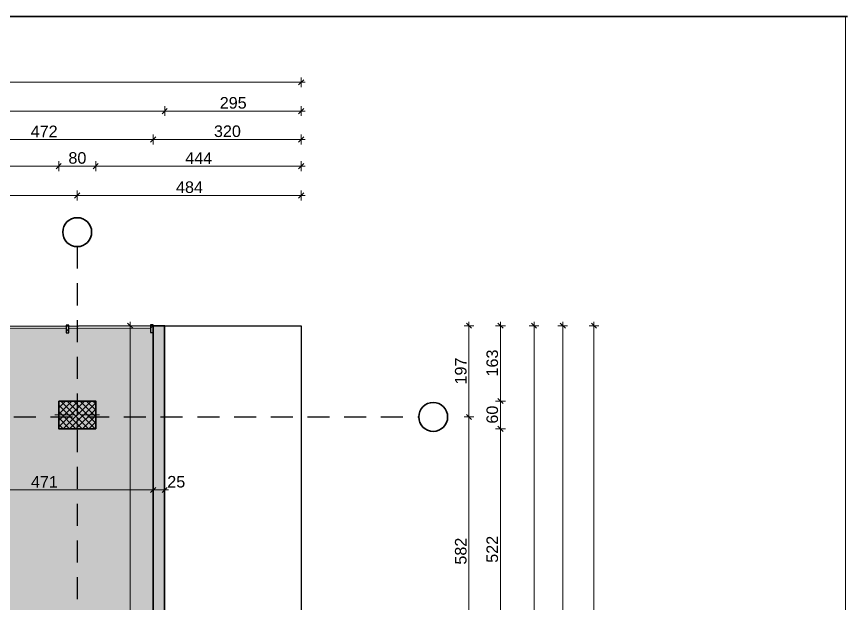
# Model space of a CAD drawing. Header units: millimetres. Extents: x -117066 to -55301, y -75598 to 14871.
# Drawn here: x -76155 to -58196, y 502 to 13183 of the extents above; entities that cross this region are included whole.
import ezdxf

# ---------------------------------------------------------------- set-up
doc = ezdxf.new("R2010")
doc.units = ezdxf.units.MM
doc.header["$MEASUREMENT"] = 0
doc.linetypes.add('Long Dashed', pattern=[793.749976, 476.249993, -317.499983])
for name, color, linetype, lineweight in [('2D Drafting - General_Pen_No__42', 8, 'Continuous', 25), ('A - Alumil_Pen_No__42', 8, 'Continuous', 25), ('A - Dimensionimi_Pen_No__1', 7, 'Continuous', 13), ('A - Muret_Pen_No__7', 7, 'Continuous', 35), ('A - Pllaka Perdhes_Pen_No__42', 8, 'Continuous', 25), ('A - Shtyllat_Pen_No__1', 7, 'Continuous', 13), ('A - Shtyllat_Pen_No__7', 7, 'Continuous', 35), ('ARCHICAD Doors_Pen_No__42', 8, 'Continuous', 25), ('Drawing & Figure_Pen_No__1', 7, 'Continuous', 13), ('Drawing & Figure_Pen_No__7', 7, 'Continuous', 35)]:
    doc.layers.add(name, color=color, linetype=linetype, lineweight=lineweight)
for name, color, linetype in [('A - Alumil', 7, 'Continuous'), ('A - Dimensionimi', 7, 'Continuous'), ('A - Muret', 7, 'Continuous'), ('A - Pllaka Perdhes', 7, 'Continuous'), ('A - Shtyllat', 7, 'Continuous')]:
    doc.layers.add(name, color=color, linetype=linetype)
for name, color, linetype, lineweight, true_color in [('A - Alumil_Pen_No__102', 7, 'Continuous', 13, 0xcccccc), ('A - Fill Zone_Pen_No__105', 7, 'Continuous', 13, 0xcae6ff), ('A - Muret_Pen_No__102', 7, 'Continuous', 13, 0xcccccc), ('A - Muret_Pen_No__159', 7, 'Continuous', 0, 0x97c9ff), ('A - Muret_Pen_No__179', 7, 'Continuous', 13, 0xb7d9ff), ('Drawing & Figure_Pen_No__58', 7, 'Continuous', 25, 0xdf0000)]:
    doc.layers.add(name, color=color, linetype=linetype, lineweight=lineweight, true_color=true_color)
doc.styles.add('GENERATED_STYLE_1', font='arial.ttf')
doc.dimstyles.new('GENERATED_STYLE__1', dxfattribs={"dimtxt": 249.749994, "dimasz": 106.875, "dimexe": 0.18, "dimexo": 100000, "dimgap": 0.09, "dimtad": 1, "dimtih": 1, "dimtoh": 1, "dimdec": 0, "dimlfac": 0.1, "dimzin": 0, "dimdsep": 46, "dimtxsty": 'GENERATED_STYLE_1', "dimblk": 'ARROWHEAD_6', "dimblk1": 'ARROWHEAD_6', "dimblk2": 'ARROWHEAD_6', "dimcen": 0.09, "dimclrd": 7, "dimclre": 7, "dimclrt": 7, "dimadec": 0, "dimazin": 0, "dimtfac": 1, "dimtdec": 4, "dimtmove": 0, "dimatfit": 3, "dimfxl": 0, "dimtolj": 1, "dimtzin": 0, "dimarcsym": 0})
doc.dimstyles.new('GENERATED_STYLE__2', dxfattribs={"dimtxt": 249.749994, "dimasz": 106.875, "dimexe": 0.18, "dimexo": 100000, "dimgap": 0.09, "dimtad": 1, "dimdec": 0, "dimlfac": 0.1, "dimzin": 0, "dimdsep": 46, "dimtxsty": 'GENERATED_STYLE_1', "dimblk": 'ARROWHEAD_6', "dimblk1": 'ARROWHEAD_6', "dimblk2": 'ARROWHEAD_6', "dimcen": 0.09, "dimclrd": 7, "dimclre": 7, "dimclrt": 7, "dimadec": 0, "dimazin": 0, "dimtfac": 1, "dimtdec": 4, "dimtmove": 0, "dimatfit": 3, "dimfxl": 0, "dimtolj": 1, "dimtzin": 0, "dimarcsym": 0})
doc.dimstyles.new('GENERATED_STYLE__3', dxfattribs={"dimtxt": 249.749994, "dimasz": 106.875, "dimexe": 0.18, "dimexo": 100000, "dimgap": 0.09, "dimtad": 1, "dimtih": 1, "dimtoh": 1, "dimdec": 0, "dimlfac": 0.1, "dimzin": 0, "dimdsep": 46, "dimtxsty": 'GENERATED_STYLE_1', "dimblk": 'ARROWHEAD_6', "dimblk1": 'ARROWHEAD_6', "dimblk2": 'ARROWHEAD_6', "dimcen": 0.09, "dimclrd": 7, "dimclre": 7, "dimclrt": 7, "dimadec": 0, "dimazin": 0, "dimtfac": 1, "dimtdec": 4, "dimtmove": 2, "dimatfit": 3, "dimfxl": 0, "dimtolj": 1, "dimtzin": 0, "dimarcsym": 0})
pattern_1 = [(45, (0, 0), (-119.32427, 119.32427), []), (45, (-39.77, 39.77), (-119.32427, 119.32427), [])]

# ---------------------------------------------------------------- blocks, each defined once
blk = doc.blocks.new('Slab_1', base_point=(-92053, -16118))
at = {"layer": 'A - Pllaka Perdhes_Pen_No__42', "color": 8, "linetype": 'Continuous', "lineweight": 25, "flags": 128}
blk.add_lwpolyline([(-92053, -16118), (-92055, -15635), (-72965, -15608), (-72954, 6503), (-95363, 6411), (-95364, 4851), (-105764, 4831), (-105729, -19476), (-97819, -19474)], close=True, dxfattribs=at)
blk = doc.blocks.new('Wall_30', base_point=(-72954, -12210))
at = {"layer": 'A - Muret_Pen_No__102', "linetype": 'Continuous', "lineweight": 0, "true_color": 0xcccccc}
blk.add_hatch(color=254, dxfattribs=at).paths.add_polyline_path([(-72954, -12210), (-72954, 6503), (-73204, 6503), (-73204, -11960)])
at = {"layer": 'A - Muret_Pen_No__7', "color": 7, "linetype": 'Continuous', "lineweight": 35, "flags": 128}
for points in [[(-72954, 6503), (-73204, 6503)], [(-73204, 6503), (-73204, -11960)], [(-72954, -12210), (-72954, 6503)]]:
    blk.add_lwpolyline(points, dxfattribs=at)
blk = doc.blocks.new('Door 22_2')
at = {"layer": 'ARCHICAD Doors_Pen_No__42', "color": 8, "linetype": 'Continuous', "lineweight": 25}
for p, q in [((432, 0), (432, 944)), ((432, 944), (472, 944)), ((472, 944), (472, 0)), ((-472, 0), (-500, 0)), ((-500, 0), (-500, -115)), ((-472, -40), (-472, 0)), ((472, 0), (432, 0)), ((500, 0), (472, 0)), ((472, 0), (472, -40)), ((500, -115), (500, 0)), ((-487, -46), (-537, -46)), ((-537, -46), (-537, -65)), ((-537, -65), (-487, -65)), ((-500, -65), (-537, -65)), ((-500, -65), (-537, -65)), ((-487, -115), (-537, -115)), ((-537, -115), (-537, -134)), ((-500, -115), (-537, -115)), ((-500, -115), (-537, -115)), ((-537, -134), (-487, -134)), ((-500, -115), (-500, -65)), ((-500, -115), (-500, -65)), ((-500, -115), (-460, -115)), ((-487, -65), (-487, -46)), ((-487, -134), (-487, -115)), ((-460, -40), (-472, -40)), ((-460, -115), (-460, -40)), ((472, -40), (460, -40)), ((460, -40), (460, -115)), ((460, -115), (500, -115)), ((537, -46), (487, -46)), ((487, -46), (487, -65)), ((487, -65), (537, -65)), ((537, -115), (487, -115)), ((487, -115), (487, -134)), ((487, -134), (537, -134)), ((500, -115), (500, -65)), ((500, -115), (500, -65)), ((500, -65), (537, -65)), ((500, -65), (537, -65)), ((500, -115), (537, -115)), ((500, -115), (537, -115)), ((537, -65), (537, -46)), ((537, -134), (537, -115))]:
    blk.add_line(p, q, dxfattribs=at)
blk.add_arc((472, 0), 944, 90, 180, dxfattribs=at)
blk = doc.blocks.new('Wall_35', base_point=(-77908, 6479))
at = {"layer": 'A - Muret_Pen_No__179', "linetype": 'Continuous', "lineweight": 0, "true_color": 0xc0dfff}
for points in [[(-77853, 6480), (-77852, 6430), (-77815, 6430), (-77816, 6480)], [(-76816, 6485), (-76815, 6435), (-76778, 6435), (-76779, 6485)], [(-76724, 6485), (-76723, 6435), (-75081, 6444), (-75082, 6494)], [(-75027, 6494), (-75026, 6444), (-73260, 6453), (-73260, 6503)], [(-73204, 6503), (-73205, 6503), (-73205, 6453), (-73204, 6453)]]:
    blk.add_hatch(color=254, dxfattribs=at).paths.add_polyline_path(points)
at = {"layer": 'A - Muret_Pen_No__159', "color": 151, "linetype": 'Continuous', "lineweight": 0, "true_color": 0x97c9ff}
for p, q in [((-77816, 6480), (-77853, 6480)), ((-77816, 6480), (-77815, 6430)), ((-76816, 6485), (-76779, 6485)), ((-76816, 6485), (-76815, 6435)), ((-77815, 6430), (-77852, 6430)), ((-76815, 6435), (-76778, 6435))]:
    blk.add_line(p, q, dxfattribs=at)
at = {"layer": 'A - Muret_Pen_No__159', "color": 151, "linetype": 'Continuous', "lineweight": 0, "true_color": 0x97c9ff, "flags": 128}
for points in [[(-77816, 6480), (-77853, 6480)], [(-76779, 6485), (-76816, 6485)], [(-75082, 6494), (-76724, 6485)], [(-73260, 6503), (-75027, 6494)], [(-73204, 6453), (-73204, 6503)], [(-77852, 6430), (-77815, 6430)], [(-76815, 6435), (-76778, 6435)], [(-76723, 6435), (-75081, 6444)], [(-75026, 6444), (-73260, 6453)], [(-73205, 6453), (-73204, 6453)]]:
    blk.add_lwpolyline(points, dxfattribs=at)
at = {"layer": 'ARCHICAD Doors_Pen_No__42', "color": 8, "linetype": 'Continuous', "lineweight": 25, "zscale": 1000, "rotation": 180.2903242309942}
blk.add_blockref('Door 22_2', (-77315, 6367), dxfattribs=at)
blk = doc.blocks.new('Column_40', base_point=(-74845, 4576))
at = {"layer": 'A - Shtyllat', "linetype": 'Continuous', "lineweight": 0, "true_color": 0x000000}
h = blk.add_hatch(dxfattribs=at)
h.set_pattern_fill('Concrete_Block', color=18, style=0, pattern_type=2)
h.set_pattern_definition([(45, (0, 0), (-68.94291, 68.94291), []), (135, (0, 0), (68.94291, 68.94291), [])])
h.paths.add_polyline_path([(-75245, 4875), (-75245, 4275), (-74445, 4276), (-74445, 4876)])
at = {"layer": 'A - Shtyllat_Pen_No__1', "color": 7, "linetype": 'Continuous', "lineweight": 13}
for p, q in [((-74845, 4656), (-74846, 4956)), ((-74925, 4576), (-75325, 4575)), ((-74845, 4496), (-74845, 4196)), ((-74765, 4576), (-74365, 4576))]:
    blk.add_line(p, q, dxfattribs=at)
blk.add_point((-74845, 4576), dxfattribs=at)
at = {"layer": 'A - Shtyllat_Pen_No__7', "color": 7, "linetype": 'Continuous', "lineweight": 35, "flags": 128}
blk.add_lwpolyline([(-75245, 4875), (-75245, 4275), (-74445, 4276), (-74445, 4876)], close=True, dxfattribs=at)
blk = doc.blocks.new('Column_49', base_point=(-73232, 6441))
at = {"layer": 'A - Alumil_Pen_No__102', "linetype": 'Continuous', "lineweight": 13, "true_color": 0xcccccc}
h = blk.add_hatch(dxfattribs=at)
h.set_pattern_fill('Steel', color=254, style=0, pattern_type=2)
h.set_pattern_definition(pattern_1)
h.paths.add_polyline_path([(-73259, 6356), (-73204, 6356), (-73205, 6526), (-73260, 6526)])
at = {"layer": 'A - Alumil_Pen_No__42', "color": 8, "linetype": 'Continuous', "lineweight": 25, "flags": 128}
blk.add_lwpolyline([(-73259, 6356), (-73204, 6356), (-73205, 6526), (-73260, 6526)], close=True, dxfattribs=at)
blk = doc.blocks.new('Column_50', base_point=(-75054, 6432))
at = {"layer": 'A - Alumil_Pen_No__102', "linetype": 'Continuous', "lineweight": 13, "true_color": 0xcccccc}
h = blk.add_hatch(dxfattribs=at)
h.set_pattern_fill('Steel', color=254, style=0, pattern_type=2)
h.set_pattern_definition(pattern_1)
h.paths.add_polyline_path([(-75081, 6347), (-75026, 6347), (-75027, 6517), (-75082, 6517)])
at = {"layer": 'A - Alumil_Pen_No__42', "color": 8, "linetype": 'Continuous', "lineweight": 25, "flags": 128}
blk.add_lwpolyline([(-75081, 6347), (-75026, 6347), (-75027, 6517), (-75082, 6517)], close=True, dxfattribs=at)
blk = doc.blocks.new('*D145')
at = {"layer": 'A - Dimensionimi_Pen_No__1', "color": 7, "linetype": 'Continuous', "lineweight": 13}
for p, q in [((-81184, 9375), (-81297, 9263)), ((-81240, 9213), (-81240, 9424)), ((-74789, 9375), (-74901, 9263)), ((-74845, 9213), (-74845, 9424)), ((-81240, 9319), (-74845, 9319))]:
    blk.add_line(p, q, dxfattribs=at)
at = {"layer": 'A - Dimensionimi_Pen_No__1', "color": 7, "lineweight": 13, "insert": (-78327, 9369), "char_height": 249.75, "attachment_point": 7, "style": 'GENERATED_STYLE_1'}
blk.add_mtext('\\A1;{\\pql;\\fArial|b0|i0|c0|p34;640}', dxfattribs=at)
blk = doc.blocks.new('ARROWHEAD_6')
at = {"color": 0, "linetype": 'Continuous', "lineweight": 0}
for p, q in [((0, 0), (-1, 0)), ((-0.5, -0.5), (0.5, 0.5))]:
    blk.add_line(p, q, dxfattribs=at)
blk = doc.blocks.new('*D146')
at = {"layer": 'A - Dimensionimi_Pen_No__1', "color": 7, "linetype": 'Continuous', "lineweight": 13}
for p, q in [((-74789, 9375), (-74901, 9263)), ((-74845, 9213), (-74845, 9424)), ((-70061, 9263), (-69948, 9375)), ((-70004, 9213), (-70004, 9424)), ((-74845, 9319), (-70004, 9319)), ((-70004, 9319), (-69920, 9319))]:
    blk.add_line(p, q, dxfattribs=at)
at = {"layer": 'A - Dimensionimi_Pen_No__1', "color": 7, "lineweight": 13, "insert": (-72709, 9369), "char_height": 249.75, "attachment_point": 7, "style": 'GENERATED_STYLE_1'}
blk.add_mtext('\\A1;{\\pql;\\fArial|b0|i0|c0|p34;484}', dxfattribs=at)
blk = doc.blocks.new('*D156')
at = {"layer": 'A - Dimensionimi_Pen_No__1', "color": 7, "linetype": 'Continuous', "lineweight": 13}
for p, q in [((-81040, 9846), (-81040, 10057)), ((-75245, 9846), (-75245, 10057)), ((-80984, 10008), (-81097, 9895)), ((-81040, 9951), (-75245, 9951)), ((-75189, 10008), (-75302, 9895))]:
    blk.add_line(p, q, dxfattribs=at)
at = {"layer": 'A - Dimensionimi_Pen_No__1', "color": 7, "lineweight": 13, "insert": (-78427, 10001), "char_height": 249.75, "attachment_point": 7, "style": 'GENERATED_STYLE_1'}
blk.add_mtext('\\A1;{\\pql;\\fArial|b0|i0|c0|p34;579}', dxfattribs=at)
blk = doc.blocks.new('*D157')
at = {"layer": 'A - Dimensionimi_Pen_No__1', "color": 7, "linetype": 'Continuous', "lineweight": 13}
for p, q in [((-75245, 9846), (-75245, 10057)), ((-74445, 9846), (-74445, 10057)), ((-75189, 10008), (-75302, 9895)), ((-75245, 9951), (-74445, 9951)), ((-74389, 10008), (-74502, 9895))]:
    blk.add_line(p, q, dxfattribs=at)
at = {"layer": 'A - Dimensionimi_Pen_No__1', "color": 7, "lineweight": 13, "insert": (-75035, 10001), "char_height": 249.75, "attachment_point": 7, "style": 'GENERATED_STYLE_1'}
blk.add_mtext('\\A1;{\\pql;\\fArial|b0|i0|c0|p34;80}', dxfattribs=at)
blk = doc.blocks.new('*D158')
at = {"layer": 'A - Dimensionimi_Pen_No__1', "color": 7, "linetype": 'Continuous', "lineweight": 13}
for p, q in [((-74445, 9846), (-74445, 10057)), ((-70004, 9846), (-70004, 10057)), ((-74389, 10008), (-74502, 9895)), ((-74445, 9951), (-70004, 9951)), ((-70061, 9895), (-69948, 10008)), ((-70004, 9951), (-69920, 9951))]:
    blk.add_line(p, q, dxfattribs=at)
at = {"layer": 'A - Dimensionimi_Pen_No__1', "color": 7, "lineweight": 13, "insert": (-72509, 10001), "char_height": 249.75, "attachment_point": 7, "style": 'GENERATED_STYLE_1'}
blk.add_mtext('\\A1;{\\pql;\\fArial|b0|i0|c0|p34;444}', dxfattribs=at)
blk = doc.blocks.new('*D170')
at = {"layer": 'A - Dimensionimi_Pen_No__1', "color": 7, "linetype": 'Continuous', "lineweight": 13}
for p, q in [((-77926, 10422), (-77926, 10633)), ((-73204, 10422), (-73204, 10633)), ((-77870, 10584), (-77983, 10472)), ((-77926, 10528), (-73204, 10528)), ((-73148, 10584), (-73261, 10472))]:
    blk.add_line(p, q, dxfattribs=at)
at = {"layer": 'A - Dimensionimi_Pen_No__1', "color": 7, "lineweight": 13, "insert": (-75850, 10578), "char_height": 249.75, "attachment_point": 7, "style": 'GENERATED_STYLE_1'}
blk.add_mtext('\\A1;{\\pql;\\fArial|b0|i0|c0|p34;472}', dxfattribs=at)
blk = doc.blocks.new('*D171')
at = {"layer": 'A - Dimensionimi_Pen_No__1', "color": 7, "linetype": 'Continuous', "lineweight": 13}
for p, q in [((-73204, 10422), (-73204, 10633)), ((-70004, 10422), (-70004, 10633)), ((-73148, 10584), (-73261, 10472)), ((-73204, 10528), (-70004, 10528)), ((-70061, 10472), (-69948, 10584)), ((-70004, 10528), (-69920, 10528))]:
    blk.add_line(p, q, dxfattribs=at)
at = {"layer": 'A - Dimensionimi_Pen_No__1', "color": 7, "lineweight": 13, "insert": (-71889, 10578), "char_height": 249.75, "attachment_point": 7, "style": 'GENERATED_STYLE_1'}
blk.add_mtext('\\A1;{\\pql;\\fArial|b0|i0|c0|p34;320}', dxfattribs=at)
blk = doc.blocks.new('*D173')
at = {"layer": 'A - Dimensionimi_Pen_No__1', "color": 7, "linetype": 'Continuous', "lineweight": 13}
for p, q in [((-95308, 11198), (-95420, 11086)), ((-95364, 11037), (-95364, 11248)), ((-95364, 11142), (-72954, 11142)), ((-72898, 11198), (-73011, 11086)), ((-72954, 11037), (-72954, 11248))]:
    blk.add_line(p, q, dxfattribs=at)
at = {"layer": 'A - Dimensionimi_Pen_No__1', "color": 7, "lineweight": 13, "insert": (-84586, 11192), "char_height": 249.75, "attachment_point": 7, "style": 'GENERATED_STYLE_1'}
blk.add_mtext('\\A1;{\\pql;\\fArial|b0|i0|c0|p34;2,241}', dxfattribs=at)
blk = doc.blocks.new('*D174')
at = {"layer": 'A - Dimensionimi_Pen_No__1', "color": 7, "linetype": 'Continuous', "lineweight": 13}
for p, q in [((-72898, 11198), (-73011, 11086)), ((-72954, 11037), (-72954, 11248)), ((-72954, 11142), (-70004, 11142)), ((-70061, 11086), (-69948, 11198)), ((-70004, 11037), (-70004, 11248)), ((-70004, 11142), (-69920, 11142))]:
    blk.add_line(p, q, dxfattribs=at)
at = {"layer": 'A - Dimensionimi_Pen_No__1', "color": 7, "lineweight": 13, "insert": (-71764, 11192), "char_height": 249.75, "attachment_point": 7, "style": 'GENERATED_STYLE_1'}
blk.add_mtext('\\A1;{\\pql;\\fArial|b0|i0|c0|p34;295}', dxfattribs=at)
blk = doc.blocks.new('*D175')
at = {"layer": 'A - Dimensionimi_Pen_No__1', "color": 7, "linetype": 'Continuous', "lineweight": 13}
for p, q in [((-105764, 11658), (-105764, 11869)), ((-70004, 11658), (-70004, 11869)), ((-105848, 11764), (-105764, 11764)), ((-105707, 11820), (-105820, 11708)), ((-105764, 11764), (-70004, 11764)), ((-70061, 11708), (-69948, 11820)), ((-70004, 11764), (-69920, 11764))]:
    blk.add_line(p, q, dxfattribs=at)
at = {"layer": 'A - Dimensionimi_Pen_No__1', "color": 7, "lineweight": 13, "insert": (-88311, 11814), "char_height": 249.75, "attachment_point": 7, "style": 'GENERATED_STYLE_1'}
blk.add_mtext('\\A1;{\\pql;\\fArial|b0|i0|c0|p34;3,576}', dxfattribs=at)
blk = doc.blocks.new('*D180')
at = {"layer": 'A - Dimensionimi_Pen_No__1', "color": 7, "linetype": 'Continuous', "lineweight": 13}
for p, q in [((-66376, 4532), (-66376, 6503)), ((-66271, 4532), (-66482, 4532)), ((-66433, 4588), (-66320, 4476)), ((-66376, -1284), (-66376, 4532)), ((-66433, -1227), (-66320, -1340)), ((-66271, -1284), (-66482, -1284))]:
    blk.add_line(p, q, dxfattribs=at)
at = {"layer": 'A - Dimensionimi_Pen_No__1', "color": 7, "lineweight": 13, "insert": (-66426, 1340), "char_height": 249.75, "attachment_point": 7, "rotation": 90, "style": 'GENERATED_STYLE_1'}
blk.add_mtext('\\A1;{\\pql;\\fArial|b0|i0|c0|p34;582}', dxfattribs=at)
blk = doc.blocks.new('*D181')
at = {"layer": 'A - Dimensionimi_Pen_No__1', "color": 7, "linetype": 'Continuous', "lineweight": 13}
for p, q in [((-66271, 6503), (-66482, 6503)), ((-66320, 6447), (-66433, 6560)), ((-66376, 6503), (-66376, 6588)), ((-66376, 4532), (-66376, 6503)), ((-66433, 4588), (-66320, 4476))]:
    blk.add_line(p, q, dxfattribs=at)
at = {"layer": 'A - Dimensionimi_Pen_No__1', "color": 7, "lineweight": 13, "insert": (-66426, 5233), "char_height": 249.75, "attachment_point": 7, "rotation": 90, "style": 'GENERATED_STYLE_1'}
blk.add_mtext('\\A1;{\\pql;\\fArial|b0|i0|c0|p34;197}', dxfattribs=at)
blk = doc.blocks.new('*D187')
at = {"layer": 'A - Dimensionimi_Pen_No__1', "color": 7, "linetype": 'Continuous', "lineweight": 13}
for p, q in [((-65695, 4276), (-65695, 4876)), ((-65751, 4333), (-65638, 4220)), ((-65589, 4276), (-65800, 4276)), ((-65695, -948), (-65695, 4276)), ((-65751, -891), (-65638, -1004)), ((-65589, -948), (-65800, -948)), ((-65695, -1548), (-65695, -948))]:
    blk.add_line(p, q, dxfattribs=at)
at = {"layer": 'A - Dimensionimi_Pen_No__1', "color": 7, "lineweight": 13, "insert": (-65745, 1380), "char_height": 249.75, "attachment_point": 7, "rotation": 90, "style": 'GENERATED_STYLE_1'}
blk.add_mtext('\\A1;{\\pql;\\fArial|b0|i0|c0|p34;522}', dxfattribs=at)
blk = doc.blocks.new('*D188')
at = {"layer": 'A - Dimensionimi_Pen_No__1', "color": 7, "linetype": 'Continuous', "lineweight": 13}
for p, q in [((-65695, 4876), (-65695, 6503)), ((-65589, 4876), (-65800, 4876)), ((-65751, 4933), (-65638, 4820)), ((-65695, 4276), (-65695, 4876)), ((-65751, 4333), (-65638, 4220))]:
    blk.add_line(p, q, dxfattribs=at)
at = {"layer": 'A - Dimensionimi_Pen_No__1', "color": 7, "lineweight": 13, "insert": (-65745, 4387), "char_height": 249.75, "attachment_point": 7, "rotation": 90, "style": 'GENERATED_STYLE_1'}
blk.add_mtext('\\A1;{\\pql;\\fArial|b0|i0|c0|p34;60}', dxfattribs=at)
blk = doc.blocks.new('*D189')
at = {"layer": 'A - Dimensionimi_Pen_No__1', "color": 7, "linetype": 'Continuous', "lineweight": 13}
for p, q in [((-65589, 6503), (-65800, 6503)), ((-65638, 6447), (-65751, 6560)), ((-65695, 6503), (-65695, 6588)), ((-65695, 4876), (-65695, 6503)), ((-65751, 4933), (-65638, 4820))]:
    blk.add_line(p, q, dxfattribs=at)
at = {"layer": 'A - Dimensionimi_Pen_No__1', "color": 7, "lineweight": 13, "insert": (-65745, 5406), "char_height": 249.75, "attachment_point": 7, "rotation": 90, "style": 'GENERATED_STYLE_1'}
blk.add_mtext('\\A1;{\\pql;\\fArial|b0|i0|c0|p34;163}', dxfattribs=at)
blk = doc.blocks.new('*D192')
at = {"layer": 'A - Dimensionimi_Pen_No__1', "color": 7, "linetype": 'Continuous', "lineweight": 13}
for p, q in [((-64865, 6503), (-65076, 6503)), ((-64914, 6447), (-65027, 6560)), ((-64970, 6503), (-64970, 6588)), ((-64970, -13060), (-64970, 6503)), ((-64865, -13060), (-65076, -13060)), ((-65027, -13003), (-64914, -13116))]:
    blk.add_line(p, q, dxfattribs=at)
at = {"layer": 'A - Dimensionimi_Pen_No__1', "color": 7, "lineweight": 13, "insert": (-65020, -3705), "char_height": 249.75, "attachment_point": 7, "rotation": 90, "style": 'GENERATED_STYLE_1'}
blk.add_mtext('\\A1;{\\pql;\\fArial|b0|i0|c0|p34;1,956}', dxfattribs=at)
blk = doc.blocks.new('*D194')
at = {"layer": 'A - Dimensionimi_Pen_No__1', "color": 7, "linetype": 'Continuous', "lineweight": 13}
for p, q in [((-64244, 6503), (-64455, 6503)), ((-64293, 6447), (-64406, 6560)), ((-64349, 6503), (-64349, 6588)), ((-64349, -12210), (-64349, 6503)), ((-64244, -12210), (-64455, -12210)), ((-64406, -12154), (-64293, -12267))]:
    blk.add_line(p, q, dxfattribs=at)
at = {"layer": 'A - Dimensionimi_Pen_No__1', "color": 7, "lineweight": 13, "insert": (-64399, -3281), "char_height": 249.75, "attachment_point": 7, "rotation": 90, "style": 'GENERATED_STYLE_1'}
blk.add_mtext('\\A1;{\\pql;\\fArial|b0|i0|c0|p34;1,871}', dxfattribs=at)
blk = doc.blocks.new('*D195')
at = {"layer": 'A - Dimensionimi_Pen_No__1', "color": 7, "linetype": 'Continuous', "lineweight": 13}
for p, q in [((-63568, 6503), (-63779, 6503)), ((-63617, 6447), (-63730, 6560)), ((-63674, 6503), (-63674, 6588)), ((-63674, -15608), (-63674, 6503)), ((-63568, -15608), (-63779, -15608)), ((-63730, -15552), (-63617, -15664)), ((-63674, -15692), (-63674, -15608))]:
    blk.add_line(p, q, dxfattribs=at)
at = {"layer": 'A - Dimensionimi_Pen_No__1', "color": 7, "lineweight": 13, "insert": (-63724, -4967), "char_height": 249.75, "attachment_point": 7, "rotation": 90, "style": 'GENERATED_STYLE_1'}
blk.add_mtext('\\A1;{\\pql;\\fArial|b0|i0|c0|p34;2,211}', dxfattribs=at)
blk = doc.blocks.new('*D253')
at = {"layer": 'A - Dimensionimi_Pen_No__1', "color": 7, "linetype": 'Continuous', "lineweight": 13}
for p, q in [((-73204, 3059), (-73204, 2848)), ((-72954, 3059), (-72954, 2848)), ((-73260, 2897), (-73148, 3009)), ((-72954, 2953), (-73204, 2953)), ((-73010, 2897), (-72898, 3009)), ((-72870, 2953), (-72954, 2953))]:
    blk.add_line(p, q, dxfattribs=at)
at = {"layer": 'A - Dimensionimi_Pen_No__1', "color": 7, "lineweight": 13, "insert": (-72898, 3003), "char_height": 249.75, "attachment_point": 7, "rotation": 0.0048, "style": 'GENERATED_STYLE_1'}
blk.add_mtext('\\A1;{\\pql;\\fArial|b0|i0|c0|p34;25}', dxfattribs=at)
blk = doc.blocks.new('*D254')
at = {"layer": 'A - Dimensionimi_Pen_No__1', "color": 7, "linetype": 'Continuous', "lineweight": 13}
for p, q in [((-73204, 3059), (-73204, 2848)), ((-77973, 2897), (-77861, 3009)), ((-73204, 2953), (-77917, 2953)), ((-73260, 2897), (-73148, 3009)), ((-72954, 2953), (-73204, 2953))]:
    blk.add_line(p, q, dxfattribs=at)
at = {"layer": 'A - Dimensionimi_Pen_No__1', "color": 7, "lineweight": 13, "insert": (-75845, 3003), "char_height": 249.75, "attachment_point": 7, "rotation": 0.0048, "style": 'GENERATED_STYLE_1'}
blk.add_mtext('\\A1;{\\pql;\\fArial|b0|i0|c0|p34;471}', dxfattribs=at)
blk = doc.blocks.new('*D255')
at = {"layer": 'A - Dimensionimi_Pen_No__1', "color": 7, "linetype": 'Continuous', "lineweight": 13}
for p, q in [((-78167, 3058), (-78167, 2847)), ((-77917, 3058), (-77917, 2847)), ((-78223, 2896), (-78111, 3009)), ((-77917, 2953), (-78167, 2953)), ((-77973, 2897), (-77861, 3009)), ((-73204, 2953), (-77917, 2953))]:
    blk.add_line(p, q, dxfattribs=at)
blk = doc.blocks.new('*D292')
at = {"layer": 'A - Dimensionimi_Pen_No__1', "color": 7, "linetype": 'Continuous', "lineweight": 13}
for p, q in [((-73595, 6503), (-73806, 6503)), ((-73644, 6447), (-73757, 6560)), ((-73701, 6503), (-73701, 6588)), ((-73701, -11960), (-73701, 6503)), ((-73595, -11960), (-73806, -11960)), ((-73757, -11904), (-73644, -12017))]:
    blk.add_line(p, q, dxfattribs=at)
at = {"layer": 'A - Dimensionimi_Pen_No__1', "color": 7, "lineweight": 13, "insert": (-73751, -3156), "char_height": 249.75, "attachment_point": 7, "rotation": 90, "style": 'GENERATED_STYLE_1'}
blk.add_mtext('\\A1;{\\pql;\\fArial|b0|i0|c0|p34;1,846}', dxfattribs=at)

msp = doc.modelspace()

# ---------------------------------------------------------------- hatches: boundary and pattern name
at = {"layer": 'A - Fill Zone_Pen_No__105', "linetype": 'Continuous', "lineweight": 0, "true_color": 0x32393f}
msp.add_hatch(color=250, dxfattribs=at).paths.add_polyline_path([(-72954.3, 6503.3), (-72954.3, -12210.3), (-81417.5, -12210.3), (-81424.3, -7447.3), (-81038.4, -7446.7), (-81040.7, -5826.6), (-78780, -5808.6), (-78794, 2291.2), (-78050.8, 2286.2), (-78032.7, 6482.4)])

# ---------------------------------------------------------------- linework, layer by layer
at = {"layer": '2D Drafting - General_Pen_No__42', "color": 8, "linetype": 'Continuous', "lineweight": 25}
msp.add_lwpolyline([(-72954.3, 6503.3), (-70004.3, 6503.3), (-70004.3, -15607.9), (-72965, -15607.9)], dxfattribs=at)
at = {"layer": 'Drawing & Figure_Pen_No__1', "color": 7, "linetype": 'Continuous', "lineweight": 13}
msp.add_lwpolyline([(-58233.9, 13183.5), (-58233.9, -26100.2)], dxfattribs=at)
at = {"layer": 'Drawing & Figure_Pen_No__58', "color": 12, "linetype": 'Long Dashed', "lineweight": 25, "true_color": 0xdf0000}
for points in [[(-74845, 8213.3), (-74845, -21247.2)], [(-109554, 4532), (-67463, 4532)]]:
    msp.add_lwpolyline(points, dxfattribs=at)
at = {"layer": 'Drawing & Figure_Pen_No__7', "color": 7, "linetype": 'Continuous', "lineweight": 35}
msp.add_lwpolyline([(-114132.4, 13183.5), (-58196.2, 13183.5)], dxfattribs=at)
for points in [[(-74845, 8212.8, 0.4142136), (-74532.6, 8525.3, 0.4142136), (-74845, 8837.8, 0.4142136), (-75157.6, 8525.3, 0.4142136)], [(-66837.2, 4532, 0.4142136), (-67149.7, 4844.4, 0.4142136), (-67462.3, 4532, 0.4142136), (-67149.7, 4219.5, 0.4142136)]]:
    msp.add_lwpolyline(points, format="xyb", close=True, dxfattribs=at)

# ---------------------------------------------------------------- block references
at = {"layer": 'A - Alumil', "color": 8, "lineweight": 25}
for name, p in [('Column_50', (-75053.8, 6431.7)), ('Column_49', (-73232.2, 6440.9))]:
    msp.add_blockref(name, p, dxfattribs=at)
at = {"layer": 'A - Muret', "color": 151, "lineweight": 0, "true_color": 0x97c9ff}
msp.add_blockref('Wall_35', (-77907.7, 6479.4), dxfattribs=at)
at = {"layer": 'A - Muret', "color": 7, "lineweight": 35}
msp.add_blockref('Wall_30', (-72954.3, -12210.3), dxfattribs=at)
at = {"layer": 'A - Pllaka Perdhes', "color": 8, "linetype": 'Continuous', "lineweight": 25}
msp.add_blockref('Slab_1', (-92052.7, -16118), dxfattribs=at)
at = {"layer": 'A - Shtyllat', "color": 7, "lineweight": 35}
msp.add_blockref('Column_40', (-74845, 4575.8), dxfattribs=at)

# ---------------------------------------------------------------- dimensions: what is measured, and where the dimension line sits
at = {"layer": 'A - Dimensionimi', "color": 7, "linetype": 'Continuous', "lineweight": 13}
for base, p1, p2, picture, middle in [((-70004.3, 11763.8), (-105763.7, 11142.2), (-70004.3, 11142.2), '*D175', (-87891.4, 11938.7)), ((-72954.3, 11142.2), (-95363.9, 6440.2), (-72954.3, 6503.3), '*D173', (-84166.5, 11317.1)), ((-70004.3, 11142.2), (-72954.3, 6503.3), (-70004.3, 6503.3), '*D174', (-71478, 11317.1)), ((-73204.3, 10527.9), (-77926.4, 2160.4), (-73204.3, 6503.3), '*D170', (-75564, 10702.7)), ((-70004.3, 10527.9), (-73204.3, 6503.3), (-70004.3, 6503.3), '*D171', (-71603, 10702.7)), ((-75245.5, 9951.4), (-81040.4, 4866.9), (-75245.5, 4875.2), '*D156', (-78141.6, 10126.2)), ((-74445.5, 9951.4), (-75245.5, 4875.2), (-74445.5, 4876.4), '*D157', (-74844.6, 10126.2)), ((-70004.3, 9951.4), (-74445.5, 4876.4), (-70004.3, 6503.3), '*D158', (-72223.6, 10126.2)), ((-74845, 9318.8), (-81240.3, 7420.5), (-74845, 7233.7), '*D145', (-78041.4, 9493.6)), ((-70004.3, 9318.8), (-74845, 7233.7), (-70004.3, 6503.3), '*D146', (-72423.4, 9493.6))]:
    dim = msp.add_linear_dim(base=base, p1=p1, p2=p2, dimstyle='GENERATED_STYLE__1', dxfattribs=at)
    dim.commit()
    dim.dimension.update_dxf_attribs({"geometry": picture, "text_midpoint": middle, "dimtype": 160})
for base, p1, p2, angle, dimstyle, picture, middle, turn in [((-65694.7, 6503.3), (-74445.5, 4876.4), (-71262.1, 6503.3), 90, 'GENERATED_STYLE__2', '*D189', (-65869.6, 5691.1), 90), ((-65694.7, 4876.4), (-74444.6, 4276.4), (-74445.5, 4876.4), 90, 'GENERATED_STYLE__2', '*D188', (-65869.6, 4577.2), 90), ((-64970.4, 6503.3), (-74415, -13059.5), (-70004.3, 6503.3), 90, 'GENERATED_STYLE__2', '*D192', (-65145.3, -3285.6), 90), ((-73700.7, 6503.3), (-73757.4, -11960.3), (-72758.2, 6503.3), 90, 'GENERATED_STYLE__2', '*D292', (-73875.5, -2735.9), 90), ((-63673.7, 6503.3), (-72965, -15608.1), (-70004.3, 6503.3), 90, 'GENERATED_STYLE__2', '*D195', (-63848.5, -4547.3), 90), ((-64349.4, 6503.3), (-72954.3, -12210.3), (-70004.3, 6503.3), 90, 'GENERATED_STYLE__2', '*D194', (-64524.2, -2860.9), 90), ((-66376.4, 6503.3), (-69173.3, 4532), (-70004.3, 6503.3), 90, 'GENERATED_STYLE__2', '*D181', (-66551.2, 5518.9), 90), ((-66376.4, 4532), (-68725, -1283.6), (-69173.3, 4532), 90, 'GENERATED_STYLE__2', '*D180', (-66551.2, 1625.5), 90), ((-77917.2, 2952.8), (-73204.3, 4948.1), (-77917.3, 4267.4), 180.00479, 'GENERATED_STYLE__1', '*D254', (-75559.4, 3127.8), 0.00479), ((-65694.7, 4276.4), (-74437.1, -947.5), (-74444.6, 4276.4), 90, 'GENERATED_STYLE__2', '*D187', (-65869.6, 1665.7), 90), ((-73204.1, 2953.2), (-72954.3, 5016.2), (-73204.3, 4948.1), 180.00479, 'GENERATED_STYLE__1', '*D253', (-72707.5, 3128), 0.00479), ((-78167.1, 2952.7), (-77917.3, 4267.4), (-78167.2, 4284.2), 180.00479, 'GENERATED_STYLE__3', '*D255', (-78507.3, 3127.6), 0.00479)]:
    dim = msp.add_linear_dim(base=base, p1=p1, p2=p2, angle=angle, dimstyle=dimstyle, dxfattribs=at)
    dim.commit()
    dim.dimension.update_dxf_attribs({"geometry": picture, "text_midpoint": middle, "dimtype": 160, "text_rotation": turn})

doc.saveas('drawing.dxf')
